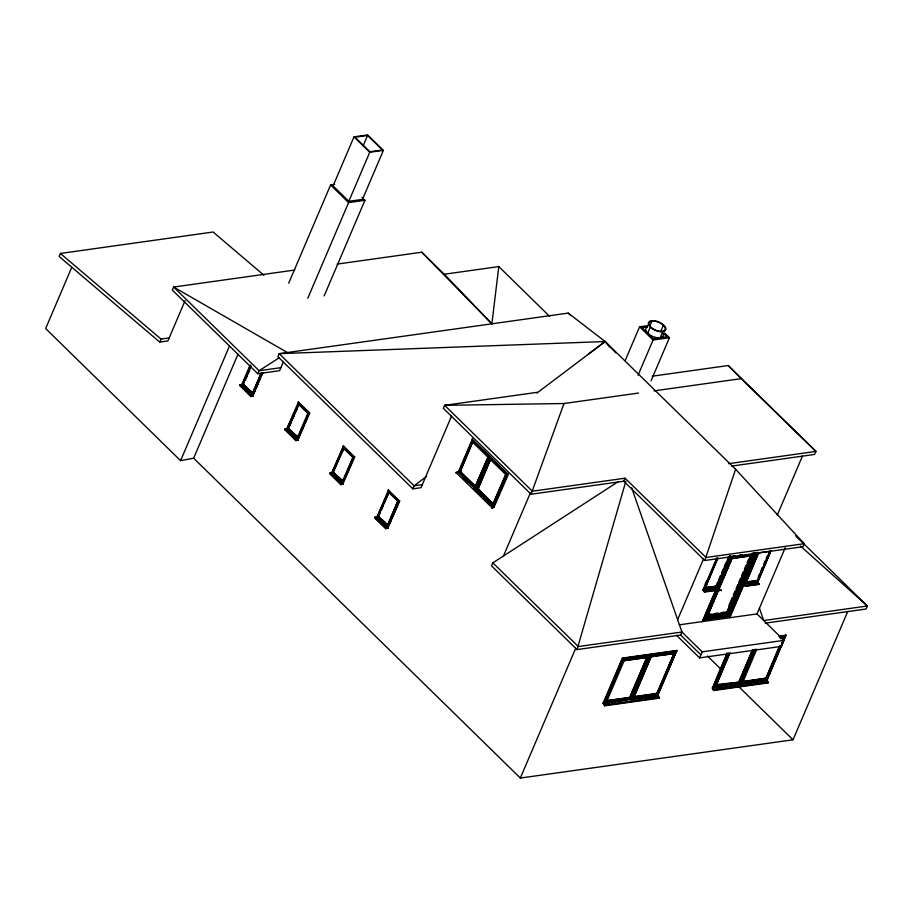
<?xml version="1.0" encoding="UTF-8"?>
<svg xmlns="http://www.w3.org/2000/svg" width="913" height="913" viewBox="0 0 913 913"><rect width="100%" height="100%" fill="white"/><g stroke="black" fill="none" stroke-linecap="round" stroke-linejoin="round"><path stroke-width="1.37" d="M717.298 591.944L716.842 592.845L716.979 592.081M703.672 588.257L704.334 588.976L717.595 557.877M744.609 582.483L745.259 583.202L757.973 553.404M251.372 396.47L240.142 385.263L241.717 384.784L252.969 395.797L251.395 396.276L239.708 385.229L250.824 396.55L251.395 396.276M296.348 440.523L285.13 429.304L286.705 428.825L297.946 439.838L296.371 440.317L284.696 429.27L295.801 440.591L296.371 440.317M341.325 484.563L330.107 473.345L331.681 472.866L342.934 483.879L341.359 484.358L329.673 473.311L340.789 484.632L341.359 484.358M381.623 524.016L375.095 517.397L376.67 516.918L387.911 527.919L385.765 528.684L374.524 517.671L376.955 517.066L388.573 489.825M421.76 252.216L491.867 323.818L498.795 266.585L444.254 274.242L421.76 252.216L337.171 264.085M492.335 508.039L455.964 472.489M475.262 486.446L487.839 457.048L472.626 442.212L460.095 471.587L475.262 486.446L488.318 456.979M493.043 503.862L505.619 474.463L490.407 459.616L477.876 489.003L493.043 503.862L506.122 474.383M727.444 559.235L728.46 556.645L729.179 557.056L716.648 586.443L705.293 588.029L717.287 558.208M746.218 582.266L758.6 552.822L770.104 551.292L757.573 580.668L746.218 582.266L758.6 552.822M625.884 481.14L577.027 649.588L491.559 565.9L492.849 562.876L617.918 481.859M721.019 590.266C721.555 592.4 721.772 587.675 718.793 590.643L717.96 590.232M451.638 415.883L421.019 487.679L412.836 488.832L277.894 356.698L279.184 353.673L568.217 313.102L605.159 341.53L735.604 469.259L704.745 560.502L623.773 481.231L531.069 494.241L443.353 408.362L444.642 405.326L537.346 392.316M622.792 658.981L623.453 659.62L648.858 656.048L648.093 655.431M649.736 655.192L650.398 655.831L675.803 652.27L675.346 651.574M638.541 393.058L563.983 403.523L531.069 494.241M263.948 275.281L213.117 232.016L60.418 253.449L59.128 256.473L159.718 342.09L167.901 340.937L185.077 300.662M71.83 267.155L45.65 328.543L180.591 460.666L193.647 458.189L520.342 778.059L793.02 739.792L847.778 611.425M159.718 342.09L161.008 339.054L169.19 337.913M180.591 460.666L229.471 346.084M193.647 458.189L238.076 354.016M250.824 396.55L253.426 395.569L252.878 396.002L241.637 384.989L249.979 365.428M252.49 394.644L242.173 384.556L241.637 384.989M255.035 390.673L252.787 394.587L242.31 384.384L250.539 365.211M254.898 390.57L252.89 394.427L242.732 384.487L250.858 365.44M251.212 391.255L253.049 393.058L252.467 393.332L243.098 384.156L250.653 366.444M250.927 366.535L243.098 384.156M245.974 379.021L247.046 376.51M248.119 374.01L249.717 370.244M288.691 283.224L330.597 184.985L334.683 184.415M354.004 136.847L333.085 185.898L348.823 201.305L362.461 199.399L383.38 150.348L367.631 134.941L354.004 136.847L369.742 152.266L383.38 150.348M294.876 270.02L173.63 287.047L172.34 290.072L257.808 373.748L259.098 370.724L279.332 357.702M252.467 393.332L261.141 373.063L252.661 393.115L243.337 384.111L243.942 384.019M262.099 372.846L252.65 394.507M255.982 388.025L257.603 384.225M258.687 381.68L260.308 377.868M261.392 375.334L262.476 372.801M256.119 388.116L257.751 384.282M258.847 381.725L260.479 377.891M261.575 375.334L262.659 372.778M252.878 396.002L262.864 372.595M363.066 145.943L367.54 135.455L382.387 149.983L369.845 151.752L354.997 137.212L367.54 135.455M348.823 201.305L369.742 152.266M307.807 298.22L348.583 202.606L364.949 200.301L324.161 295.926M283.487 361.605L279.618 370.689L257.808 373.748M286.614 429.042L298.619 401.743M295.801 440.591L298.403 439.61L287.161 428.596L286.614 429.042L298.243 439.998M304.371 424.488L298.38 438.548L287.298 428.425L298.859 402.781M298.254 438.411L287.721 428.528L298.928 403.09M288.086 428.197L298.334 404.162L307.807 413.338L297.444 437.373L288.428 428.14M297.638 437.156L288.314 428.151L299.053 404.242M288.348 428.151L298.585 404.311M289.889 425.572L291.498 421.806M293.096 418.051L294.169 415.541M295.778 411.774L297.376 408.02M308.491 413.11L298.243 402.873L308.697 413.087L297.764 438.628L309.279 412.984L308.001 415.563M305.296 421.92L307.099 418.097M297.855 440.055L309.861 412.744M343.22 484.038L331.59 473.082L343.596 445.784M339.636 479.976L332.138 472.637L331.59 473.082M343.448 482.429L342.752 482.669L332.275 472.466L343.836 446.822M332.275 472.466L343.231 446.914L354.255 457.036M333.062 472.238L343.322 448.203L352.783 457.379L342.432 481.413L333.405 472.181M344.041 448.283L333.302 472.192L342.626 481.197M342.9 450.805L343.961 448.294M340.789 484.632L343.391 483.65M353.468 457.151L342.752 482.669L353.685 457.128L343.128 447.028M344.863 478.652L346.484 474.84M347.568 472.306L349.188 468.495M350.272 465.961L351.893 462.149M342.843 484.095L354.837 456.797M388.345 526.63L377.263 516.507L388.824 490.863M392.156 517.682L399.243 501.077L398.456 501.191L388.105 491.068L398.661 501.169L387.831 526.55L377.685 516.61L388.892 491.171M382.467 519.771L388.002 525.192L387.409 525.454L378.05 516.29L388.299 492.244L398.239 501.351M378.05 516.29L389.018 492.335M387.409 525.454L397.669 501.42L387.603 525.249L378.279 516.233L388.55 492.392M378.781 516.165L380.39 512.398M381.463 509.899L383.061 506.133M384.133 503.622L385.743 499.868M386.804 497.357L388.413 493.591M385.765 528.684L388.367 527.691M398.639 501.157L387.603 526.641M389.303 523.959L390.924 520.159M392.008 517.614L399.049 501.111M389.429 524.073L391.072 520.239M376.578 517.123L387.82 528.136L399.826 500.838M412.836 488.832L414.125 485.796L426.633 476.358M472.466 438.913L458.258 472.215M488.672 459.479L476.449 488.113L458.931 471.679L472.272 440.431L488.786 455.907M477.67 445.293L472.455 440.602L459.216 471.633L475.673 487.747L489.288 456.66M488.957 456.991L472.272 440.431L489.163 456.968L475.844 488.204L489.779 456.877M494.23 505.528L476.712 489.083L490.669 457.744M494.081 505.346L477.248 489.288L490.863 458.2M491.787 508.107L494.447 506.977L490.452 503.063M506.738 474.395L490.053 457.835L506.943 474.372L493.625 505.608L507.56 474.292M495.177 502.755L496.284 500.176M494.789 504.227L496.455 500.324M497.562 497.711L499.228 493.807M500.335 491.205L501.454 488.603M503.12 484.7L504.227 482.098M505.334 479.496L507 475.593M483.867 497.722L493.865 507.502L508.45 474.155M503.474 555.994L530.373 492.929M625.12 360.726L639.591 326.797L647.762 325.644M649.771 326.181L651.928 321.136M647.694 333.211L650.284 327.151A9.404 4.565 23.1 0 1 655.637 320.954A9.404 4.565 23.1 0 1 665.372 330.483A9.404 4.565 23.1 0 1 650.284 327.151M638.05 375.243L653.08 340.001L669.446 337.707L651.072 380.778M660.67 331.624L663.363 325.313M660.133 337.753L662.724 331.704M623.773 481.231L625.063 478.195L706.034 557.478L804.193 543.703L802.904 546.727L704.745 560.502M520.342 778.059L575.658 648.378M657.52 695.843L676.887 650.433L622.346 658.09L602.979 703.501L608.891 703.021M603.288 703.809L622.666 658.399L677.195 650.741M605.182 700.248L615.134 676.932M616.195 674.433L617.861 670.519M618.946 667.985L620.6 664.105M605.467 700.18L614.769 678.382M616.401 674.536L617.496 671.979M619.14 668.133L620.235 665.566M623.453 659.62L605.365 702.017L604.737 701.287M627.208 700.111L603.447 703.455L604.691 705.829L603.253 702.85L611.642 701.675M607.065 700.682L624.161 660.613L647.157 657.394L630.061 697.452L607.065 700.682L630.061 697.452M629.388 696.745L629.856 697.212L646.712 657.417M629.856 697.212L647.157 657.394M604.92 701.469L630.164 698.274L647.899 655.648M630.735 698.445L648.903 655.854L623.282 659.46L605.136 702.04L630.769 698.456L630.232 697.954M643.14 670.656L644.806 666.73M634.01 696.904L651.106 656.835L674.102 653.605L657.006 693.675L634.01 696.904L651.106 656.835M677.629 619.676L703.432 559.19M577.027 649.588L680.642 635.037L681.931 632.013L631.682 487.793M658.033 693.161L675.221 651.825M650.284 655.317L632.081 698.251L657.714 694.667L675.848 652.065L650.25 655.66L632.081 698.251L631.579 697.76M653.594 695.786L657.794 695.192L676.887 650.433M705.064 584.366L706.685 580.577M704.482 592.092L718.109 590.186L716.762 588.018L703.136 589.935C706.069 594.991 703.056 588.212 703.021 590.197L716.682 558.163M717.481 557.729L704.163 588.965L716.876 587.219L730.115 555.949M705.293 588.029L717.766 558.676M604.691 705.829L659.232 698.171L657.794 695.192M716.1 585.826L717.664 581.969M718.805 579.493L720.357 575.635M721.498 573.159L723.062 569.301M724.203 566.836L725.755 562.979M728.848 557.021L716.648 586.443M729.715 555.983L716.477 587.013L703.855 588.44M702.371 621.502L730.138 556.12M702.451 621.582L715.564 590.837M730.32 556.245L716.853 587.801L703.227 589.718M704.071 619.916L731.256 556.177L731.815 557.284L705.703 618.5L704.071 619.916L729.156 616.401L756.341 552.65L754.709 554.077L728.608 615.282L729.156 616.401M709.606 607.362L711.261 603.47M712.368 600.868L714.034 596.976M725.105 571.013L726.771 567.121M727.878 564.519L729.533 560.628M717.55 589.421L715.518 594.192A1.643 0.902 -45.6 0 0 716.751 594.021A1.643 0.902 -45.6 0 1 715.45 594.135M746.857 556.108L751.308 555.846L732.066 558.551L707.792 615.442L705.178 617.747L727.912 614.563L753.933 553.54L751.308 555.846L727.045 612.737L707.792 615.442L719.604 586.671M720.711 584.092L722.366 580.212M723.461 577.621L731.187 559.521M699.586 657.885L702.177 651.836L783.97 640.355L781.391 646.404L699.586 657.885L676.601 635.38M728.928 605.422L732.237 597.661M733.344 595.082L734.999 591.202M736.095 588.611L737.75 584.731M738.857 582.152L740.511 578.271M741.607 575.681L743.262 571.8M744.369 569.221L746.024 565.341M747.131 562.75L748.786 558.87M750.988 555.526L726.714 612.418L707.472 615.122M727.923 612.863L729.613 608.925M732.409 602.375L734.086 598.437M735.205 595.812L736.882 591.875M738.001 589.25L739.678 585.313M740.797 582.699L744.152 574.825M745.27 572.2L746.948 568.263M748.067 565.638L749.744 561.7M750.874 559.087L753.111 553.837M727.421 614.438L724.796 614.506M728.072 612.908L734.12 598.551M735.296 595.984L736.962 592.069M737.989 589.467L753.499 553.118M728.163 613.102L753.351 554.065M744.905 581.113L743.935 584.423M747.051 576.069L748.671 572.28M750.828 567.235L751.901 564.702M753.522 560.913L754.595 558.391M757.482 552.376L729.635 617.679L744.049 584.16L757.676 582.254L759.023 584.411L757.459 581.729M757.596 552.388L744.141 583.943L745.396 586.329L744.049 584.16M757.961 553.21L745.088 583.19L757.801 581.444L770.515 551.646M777.248 515.149L802.504 455.952M758.11 577.518L759.662 573.661M760.803 571.184L762.366 567.327M763.508 564.862L765.071 561.004M766.212 558.528L767.285 555.994M769.773 551.258L757.573 580.668M770.275 551.486L757.596 581.216L746.651 582.756M727.056 653.012L712.368 688.493L727.364 653.32M770.492 551.475L757.801 581.444L757.219 580.919M757.562 582.54L771.234 550.471M728.688 653.309L714.206 686.724L713.704 686.234L721.955 666.878M723.062 664.299L724.705 660.419M725.812 657.839L727.467 653.97M716.18 681.03L717.276 678.462M718.36 675.894L720.003 672.048M728.517 653.126L714.206 686.724L739.838 683.152L754.115 649.577M737.681 684.613L712.517 688.14L713.772 690.513L712.323 687.546L722.115 686.165M729.875 652.966L716.134 685.378L739.131 682.148L752.917 649.839M716.134 685.378L729.932 653.023M679.272 624.834L756.991 613.924L785.237 547.709M739.781 681.68L752.905 650.912M750.007 660.51L751.696 656.561M755.462 649.383L741.151 682.947L740.648 682.456M755.838 649.291L741.151 682.947L766.783 679.363L784.918 636.76L780.364 636.84M779.862 646.05L766.075 678.359L743.079 681.589L756.82 649.189M779.451 646.016L765.881 678.119L743.079 681.589M780.775 645.799L766.555 679.135L741.31 682.319M781.87 643.231L784.29 636.509M766.589 680.539L785.956 635.128L766.897 680.847M713.772 690.513L768.301 682.867L766.863 679.888L764.067 680.276M297.444 437.373L298.106 437.087M342.432 481.413L343.094 481.14L338.415 476.632M782.475 637.628L783.171 638.301L780.467 638.678M768.061 682.125L768.301 682.867M536.935 393.058L605.159 341.53L615.83 352.829M588.2 354.233L605.159 341.53L609.622 346.974M492.369 507.788L493.979 507.251L457.995 472.01L455.804 472.877M650.615 656.401L674.102 653.605M456.18 472.306L458.463 471.747M239.914 385.069L242.173 384.556M284.902 429.11L287.161 428.596M329.878 473.151L332.138 472.637M280.907 367.665L259.098 370.724L173.63 287.047L287.367 352.521M647.534 326.934L642.079 327.699L653.32 338.712L666.958 336.806L663.203 333.131M242.367 384.384L242.972 384.293M307.692 413.349L308.274 413.269M652.27 376.19L728.22 365.531L815.937 451.41L814.647 454.434L731.77 466.075M287.344 428.425L287.949 428.345M654.005 390.89L741.219 378.644L815.937 451.41L728.722 463.656M343.904 447.13L332.697 472.569L342.854 482.509M352.68 457.39L353.251 457.31M332.332 472.466L333.085 472.523M458.954 471.667L459.604 471.587M460.962 471.485L460.095 471.587M422.308 484.655L414.125 485.796L279.184 353.673L605.159 341.53M475.319 486.184L475.89 486.104M476.734 489.071L477.339 488.991M478.743 488.889L477.876 489.003M625.063 478.195L532.359 491.217L444.642 405.326L563.983 403.523M378.279 516.233L378.895 516.153M377.309 516.507L377.914 516.427M493.1 503.588L478.161 488.969L490.407 459.616M732.648 555.983L735.433 555.583M739.621 555.001L742.406 554.613M752.164 553.244L754.948 552.844M731.815 557.284L754.709 554.077M733.116 558.037L737.236 557.455M739.987 557.067L744.106 556.496M704.87 587.333L716.488 586.203M746.183 581.935L757.356 580.371M705.338 587.801L716.511 586.226L716.043 585.769M705.635 589.033L716.545 587.504L718.28 589.798L704.026 591.658M745.191 583.453L754.731 582.106M757.767 582.038L743.821 583.647M703.021 590.197L705.749 589.809M708.477 589.433L712.562 588.851M748.009 583.875L752.118 583.27M754.834 582.928L757.254 582.197M704.596 591.419L718.223 589.513M745.51 585.655L759.148 583.738M745.556 585.941L759.194 584.023M745.396 586.329L759.023 584.411M708.294 614.392L711.044 614.015M715.176 613.433L717.926 613.045M722.046 612.463L724.796 612.087M704.733 617.325L722.126 614.883M705.692 617.485L727.478 614.129L728.608 615.282L705.703 618.5M765.242 623.168L866.06 609.017L867.35 605.992L796.125 536.262M778.96 636.11L785.956 635.128M779.268 636.418L786.264 635.437M624.15 658.764L628.406 658.193M632.629 657.6L635.437 657.2M659.175 653.845L673.634 651.836M632.663 657.794L635.437 657.406M665.52 653.183L668.293 652.795M779.519 637.514L784.918 636.76L780.638 637.559M624.172 660.681L646.803 657.497L646.29 657.006M633.93 697.737L638.084 697.155M640.858 696.767L657.486 694.439M614.438 701.275L624.23 699.906M627.026 699.518L643.802 697.155M646.598 696.767L650.798 696.174M724.911 685.777L748.683 682.445M751.479 682.045L761.271 680.676M603.573 703.158L658.102 695.501M712.642 687.843L767.171 680.196M630.016 699.723L639.796 698.354M642.592 697.954L657.976 695.797L659.232 698.171M740.477 684.214L767.046 680.493M611.676 702.633L614.483 702.234M618.672 701.652L621.468 701.252M631.26 699.883L634.056 699.484M638.244 698.902L641.052 698.502M645.24 697.92L648.036 697.521M650.832 697.133L653.628 696.733M716.557 687.911L719.353 687.512M722.149 687.124L724.945 686.724M729.145 686.142L731.941 685.743M741.721 684.373L744.529 683.985M748.717 683.392L751.513 683.004M755.713 682.41L758.509 682.022M761.305 681.634L764.101 681.235M604.897 704.95L659.437 697.304M713.966 689.646L768.506 681.988M604.92 705.304L659.46 697.646M713.315 690.08L768.529 682.342M716.796 587.185L716.169 586.705M60.418 253.449L161.008 339.054M800.507 546.042L867.35 605.992L763.736 620.532L759.433 608.195M664.618 332.994L669.446 337.707M639.591 326.797L653.08 340.001M796.102 535.771L804.193 543.703L735.604 469.259M568.217 313.102L570.248 315.099M498.795 266.585L549.58 316.309M361.947 197.368L364.949 200.301M330.597 184.985L348.583 202.606M756.991 613.924L783.97 640.355M726.166 611.893L727.912 614.552M765.402 677.651L766.075 678.359M738.925 682.662L713.989 686.154M707.449 656.002L720.688 668.978M738.012 685.925L793.02 739.792M702.177 651.836L681.931 632.013L578.317 646.552L492.849 562.876M680.642 635.037L700.876 654.861M472.089 438.97L508.073 474.201M715.826 684.613L739.131 682.148M673.748 653.719L656.812 693.424L634.181 696.608M475.422 486.173L460.38 471.565L472.626 442.212M459.467 472.717L488.455 501.1M458.086 471.793L494.07 507.035M462.88 477.168L467.878 482.064M473.87 487.93L481.87 495.759M656.333 692.956L657.006 693.675M298.231 401.788L309.484 412.802M343.22 445.841L354.461 456.842M388.196 489.882L399.449 500.895M295.276 434.394L298.037 437.099M241.797 384.601L253.038 395.614M286.785 428.654L298.026 439.655M331.761 472.694L343.003 483.707M376.738 516.735L387.991 527.748M374.855 517.192L386.108 528.205M239.708 385.229L250.961 396.231M284.696 429.27L295.938 440.283M329.673 473.311L340.914 484.324M374.661 517.351L385.902 528.365M728.22 365.531L741.219 378.644M444.254 274.242L491.867 323.818M718.12 588.098A1.643 0.902 -45.6 0 1 719.227 587.995A1.643 0.902 -45.6 0 0 718.063 588.234M663.226 334.181A9.404 4.565 23.1 0 1 652.533 336.361A9.404 4.565 23.1 0 1 647.317 327.185M718.599 591.213L718.873 590.494L718.622 591.133M731.895 558.379L707.621 615.271L726.862 612.577L751.137 555.675L731.895 558.379M752.506 649.794L738.937 681.897L752.563 649.851M650.832 327.082A8.651 4.188 23.1 0 0 664.71 330.141A8.651 4.188 23.1 0 0 655.751 321.376A8.651 4.188 23.1 0 0 650.832 327.082"/></g></svg>
